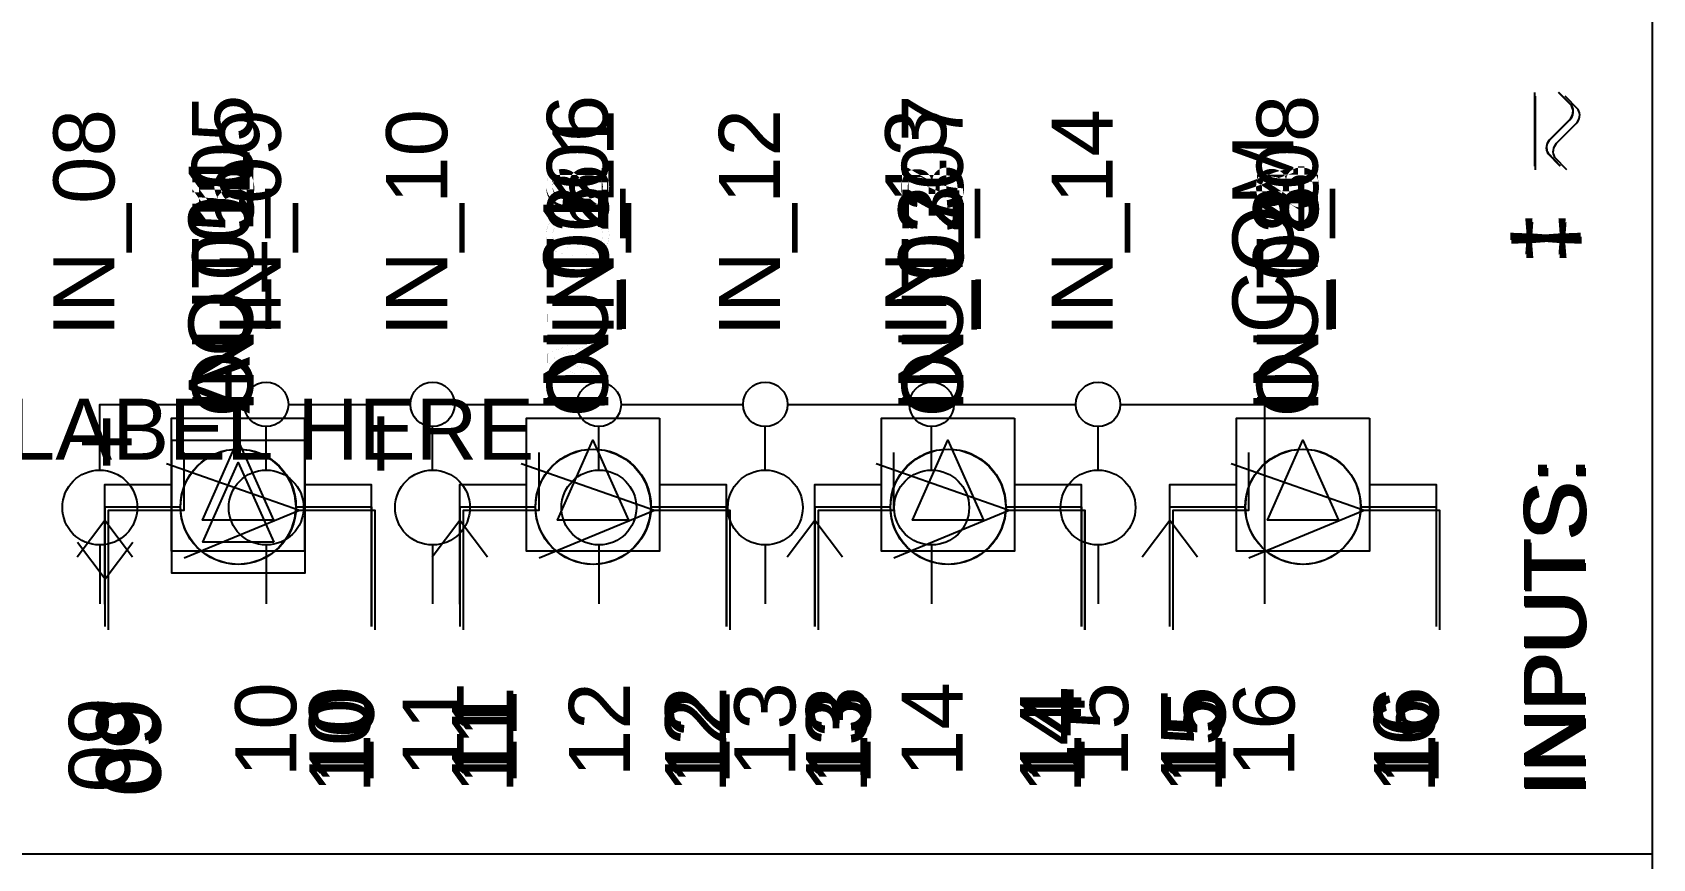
# Model space of a CAD drawing. Extents: x 0.3 to 23.7, y 0.2 to 17.8.
# Drawn here: x 11.563 to 13.389, y 3.17 to 4.101 of the extents above; entities that cross this region are included whole.
import ezdxf

# ---------------------------------------------------------------- set-up
doc = ezdxf.new("R2010")
doc.units = 0
doc.header["$MEASUREMENT"] = 0
for name, color, linetype in [('4_01__0-__EMPTY', 7, 'CONTINUOUS'), ('4_02__B-___3__DI___4__DO__', 7, 'CONTINUOUS'), ('4_03__1-___4__DI___4__DO_E', 7, 'CONTINUOUS'), ('4_04__C-___4__DI___4__DO_F', 7, 'CONTINUOUS'), ('4_05__D-___4__DI___3__DO_E', 7, 'CONTINUOUS'), ('4_06__2A___8__DO__ELECTROM', 7, 'CONTINUOUS'), ('4_07__2B___8__DO__ELECTROM', 7, 'CONTINUOUS'), ('4_08__2C___8__DO_ELECTROME', 7, 'CONTINUOUS'), ('4_09__2D___8__DO_ELECTROME', 7, 'CONTINUOUS'), ('4_10__2G___8__DO_ELECTROME', 7, 'CONTINUOUS'), ('4_11__3-___8__DI', 7, 'CONTINUOUS'), ('4_12__4-___14__DI', 7, 'CONTINUOUS'), ('4_13__5-___8__AI___20_MA_O', 7, 'CONTINUOUS'), ('4_14__6-___4__AI___4__AO__', 7, 'CONTINUOUS'), ('6_00_____DWG', 7, 'CONTINUOUS')]:
    doc.layers.add(name, color=color, linetype=linetype)
doc.styles.add('ARIAL', font='arial.ttf')

msp = doc.modelspace()

# ---------------------------------------------------------------- linework, layer by layer
at = {"layer": '4_02__B-___3__DI___4__DO__'}
for points in [[(13.2569, 3.9461), (13.2569, 4.0291)], [(11.8697, 3.6414), (11.8697, 3.4914), (11.7197, 3.4914), (11.7197, 3.6414), (11.8697, 3.6414)], [(11.8347, 3.5264), (11.7547, 3.5264), (11.7947, 3.6164), (11.8347, 3.5264)], [(11.6448, 3.4314), (11.6447, 3.5664), (11.7197, 3.5664)], [(11.8697, 3.5664), (11.9449, 3.5664), (11.9449, 3.4314)], [(12.0447, 3.4314), (12.0447, 3.5664), (12.1299, 3.5664)], [(12.2599, 3.5664), (12.3448, 3.5664), (12.3448, 3.4314)], [(12.4447, 3.4314), (12.4447, 3.5664), (12.5298, 3.5664)], [(12.6598, 3.5664), (12.7448, 3.5664), (12.7448, 3.4314)], [(12.8447, 3.4314), (12.8447, 3.5664), (12.9298, 3.5664)], [(13.0598, 3.5664), (13.1448, 3.5664), (13.1448, 3.4314)], [(11.6135, 3.5264), (11.6447, 3.4851), (11.6759, 3.5264)]]:
    msp.add_lwpolyline(points, dxfattribs=at)
msp.add_lwpolyline([(13.2922, 3.9461), (13.2785, 3.9602, -0.328455), (13.2805, 3.9761), (13.3027, 3.9984, 0.339292), (13.3048, 4.0143), (13.2903, 4.0291)], format="xyb", dxfattribs=at)
for centre in [(12.1949, 3.5664), (12.5948, 3.5664), (12.9948, 3.5664)]:
    msp.add_circle(centre, 0.065, dxfattribs=at)
at = {"layer": '4_03__1-___4__DI___4__DO_E'}
for points in [[(13.2569, 3.9461), (13.2569, 4.0291)], [(11.6446, 3.4314), (11.6446, 3.5664), (11.7296, 3.5664)], [(11.8596, 3.5664), (11.9446, 3.5664), (11.9446, 3.4314)], [(12.0447, 3.4314), (12.0447, 3.5664), (12.1296, 3.5664)], [(12.2597, 3.5664), (12.3447, 3.5664), (12.3447, 3.4314)], [(12.4447, 3.4314), (12.4447, 3.5664), (12.5297, 3.5664)], [(12.6597, 3.5664), (12.7447, 3.5664), (12.7447, 3.4314)], [(12.8446, 3.4314), (12.8446, 3.5664), (12.9298, 3.5664)], [(13.0598, 3.5664), (13.1448, 3.5664), (13.1448, 3.4314)]]:
    msp.add_lwpolyline(points, dxfattribs=at)
msp.add_lwpolyline([(13.2922, 3.9461), (13.2785, 3.9602, -0.328455), (13.2805, 3.9761), (13.3027, 3.9984, 0.339292), (13.3048, 4.0143), (13.2903, 4.0291)], format="xyb", dxfattribs=at)
for points in [[(11.7946, 3.6313), (11.8077, 3.63), (11.8199, 3.6262), (11.8309, 3.6202), (11.8406, 3.6123), (11.8485, 3.6027), (11.8545, 3.5917), (11.8583, 3.5795), (11.8596, 3.5664), (11.8583, 3.5533), (11.8545, 3.5411), (11.8485, 3.53), (11.8406, 3.5204), (11.8309, 3.5125), (11.8199, 3.5065), (11.8077, 3.5027), (11.7946, 3.5014), (11.7815, 3.5027), (11.7693, 3.5065), (11.7583, 3.5125), (11.7486, 3.5204), (11.7407, 3.53), (11.7347, 3.5411), (11.7309, 3.5533), (11.7296, 3.5664), (11.7309, 3.5795), (11.7347, 3.5917), (11.7407, 3.6027), (11.7486, 3.6123), (11.7583, 3.6202), (11.7693, 3.6262), (11.7815, 3.63)], [(12.1947, 3.6313), (12.2078, 3.63), (12.22, 3.6262), (12.231, 3.6202), (12.2406, 3.6123), (12.2486, 3.6027), (12.2546, 3.5917), (12.2583, 3.5795), (12.2597, 3.5664), (12.2583, 3.5533), (12.2546, 3.5411), (12.2486, 3.53), (12.2406, 3.5204), (12.231, 3.5125), (12.22, 3.5065), (12.2078, 3.5027), (12.1947, 3.5014), (12.1816, 3.5027), (12.1694, 3.5065), (12.1583, 3.5125), (12.1487, 3.5204), (12.1408, 3.53), (12.1348, 3.5411), (12.131, 3.5533), (12.1297, 3.5664), (12.131, 3.5795), (12.1348, 3.5917), (12.1408, 3.6027), (12.1487, 3.6123), (12.1583, 3.6202), (12.1694, 3.6262), (12.1816, 3.63)], [(12.5947, 3.6313), (12.6078, 3.63), (12.62, 3.6262), (12.6311, 3.6202), (12.6407, 3.6123), (12.6486, 3.6027), (12.6546, 3.5917), (12.6584, 3.5795), (12.6597, 3.5664), (12.6584, 3.5533), (12.6546, 3.5411), (12.6486, 3.53), (12.6407, 3.5204), (12.6311, 3.5125), (12.62, 3.5065), (12.6078, 3.5027), (12.5947, 3.5014), (12.5816, 3.5027), (12.5694, 3.5065), (12.5584, 3.5125), (12.5488, 3.5204), (12.5408, 3.53), (12.5348, 3.5411), (12.5311, 3.5533), (12.5297, 3.5664), (12.5311, 3.5795), (12.5348, 3.5917), (12.5408, 3.6027), (12.5488, 3.6123), (12.5584, 3.6202), (12.5694, 3.6262), (12.5816, 3.63)], [(12.9948, 3.6313), (13.0079, 3.63), (13.0201, 3.6262), (13.0311, 3.6202), (13.0408, 3.6123), (13.0487, 3.6027), (13.0547, 3.5917), (13.0585, 3.5795), (13.0598, 3.5664), (13.0585, 3.5533), (13.0547, 3.5411), (13.0487, 3.53), (13.0408, 3.5204), (13.0311, 3.5125), (13.0201, 3.5065), (13.0079, 3.5027), (12.9948, 3.5014), (12.9817, 3.5027), (12.9695, 3.5065), (12.9585, 3.5125), (12.9488, 3.5204), (12.9409, 3.53), (12.9349, 3.5411), (12.9311, 3.5533), (12.9298, 3.5664), (12.9311, 3.5795), (12.9349, 3.5917), (12.9409, 3.6027), (12.9488, 3.6123), (12.9585, 3.6202), (12.9695, 3.6262), (12.9817, 3.63)]]:
    msp.add_lwpolyline(points, close=True, dxfattribs=at)
for centre in [(11.7946, 3.5664), (12.1947, 3.5664), (12.5947, 3.5664), (12.9948, 3.5664)]:
    msp.add_circle(centre, 0.065, dxfattribs=at)
at = {"layer": '4_04__C-___4__DI___4__DO_F'}
for points in [[(13.2558, 3.9503), (13.2558, 4.0333)], [(11.6446, 3.4313), (11.6446, 3.5663), (11.7296, 3.5663)], [(11.8596, 3.5663), (11.9446, 3.5663), (11.9446, 3.4313)], [(12.0447, 3.4313), (12.0447, 3.5663), (12.1296, 3.5663)], [(12.2597, 3.5663), (12.3447, 3.5663), (12.3447, 3.4313)], [(12.4447, 3.4313), (12.4447, 3.5663), (12.5297, 3.5663)], [(12.6597, 3.5663), (12.7447, 3.5663), (12.7447, 3.4313)], [(12.8446, 3.4313), (12.8446, 3.5663), (12.9298, 3.5663)], [(13.0598, 3.5663), (13.1448, 3.5663), (13.1448, 3.4313)]]:
    msp.add_lwpolyline(points, dxfattribs=at)
msp.add_lwpolyline([(13.2847, 3.9503), (13.271, 3.9643, -0.328455), (13.273, 3.9803), (13.2952, 4.0026, 0.339292), (13.2973, 4.0185), (13.2828, 4.0333)], format="xyb", dxfattribs=at)
for centre in [(11.7946, 3.5663), (12.1947, 3.5663), (12.5947, 3.5663), (12.9946, 3.5663)]:
    msp.add_circle(centre, 0.065, dxfattribs=at)
at = {"layer": '4_05__D-___4__DI___3__DO_E'}
for points in [[(13.2558, 3.9504), (13.2558, 4.0334)], [(11.6446, 3.4314), (11.6446, 3.5664), (11.7296, 3.5664)], [(11.8596, 3.5664), (11.9446, 3.5664), (11.9446, 3.4314)], [(12.0447, 3.4314), (12.0447, 3.5664), (12.1296, 3.5664)], [(12.2597, 3.5664), (12.3447, 3.5664), (12.3447, 3.4314)], [(12.4447, 3.4314), (12.4447, 3.5664), (12.5297, 3.5664)], [(12.6597, 3.5664), (12.7447, 3.5664), (12.7447, 3.4314)], [(12.8446, 3.4314), (12.8446, 3.5664), (12.9298, 3.5664)], [(13.0598, 3.5664), (13.1448, 3.5664), (13.1448, 3.4314)]]:
    msp.add_lwpolyline(points, dxfattribs=at)
msp.add_lwpolyline([(13.2847, 3.9504), (13.271, 3.9644, -0.328455), (13.273, 3.9804), (13.2952, 4.0026, 0.339292), (13.2973, 4.0186), (13.2828, 4.0334)], format="xyb", dxfattribs=at)
for centre in [(11.7946, 3.5664), (12.1947, 3.5664), (12.5947, 3.5664), (12.9946, 3.5664)]:
    msp.add_circle(centre, 0.065, dxfattribs=at)
at = {"layer": '4_06__2A___8__DO__ELECTROM'}
for points in [[(11.6486, 3.4275), (11.6486, 3.5625), (11.7337, 3.5625)], [(11.7337, 3.5088), (11.8637, 3.5625), (11.9487, 3.5625), (11.9487, 3.4275)], [(12.0486, 3.4275), (12.0486, 3.5625), (12.1337, 3.5625)], [(12.1337, 3.5088), (12.2637, 3.5625), (12.3487, 3.5625), (12.3487, 3.4275)], [(12.4486, 3.4275), (12.4486, 3.5625), (12.5336, 3.5625)], [(12.5337, 3.5088), (12.6637, 3.5625), (12.7486, 3.5625), (12.7486, 3.4275)], [(12.8485, 3.4275), (12.8485, 3.5625), (12.9336, 3.5625)], [(12.9337, 3.5088), (13.0636, 3.5625), (13.1486, 3.5625), (13.1486, 3.4275)]]:
    msp.add_lwpolyline(points, dxfattribs=at)
at = {"layer": '4_07__2B___8__DO__ELECTROM'}
for points in [[(11.6486, 3.4275), (11.6486, 3.5625), (11.7337, 3.5625), (11.7337, 3.6274)], [(12.0486, 3.4275), (12.0486, 3.5625), (12.1337, 3.5625), (12.1337, 3.6274)], [(12.4486, 3.4275), (12.4486, 3.5625), (12.5337, 3.5625), (12.5337, 3.6274)], [(12.8485, 3.4275), (12.8485, 3.5625), (12.9336, 3.5625), (12.9336, 3.6274)], [(11.7137, 3.615), (11.8637, 3.5624), (11.9487, 3.5625), (11.9487, 3.4275)], [(12.1137, 3.615), (12.2637, 3.5624), (12.3487, 3.5625), (12.3487, 3.4275)], [(12.5137, 3.615), (12.6637, 3.5624), (12.7487, 3.5625), (12.7487, 3.4275)], [(12.9136, 3.615), (13.0636, 3.5624), (13.1486, 3.5625), (13.1486, 3.4275)]]:
    msp.add_lwpolyline(points, dxfattribs=at)
at = {"layer": '4_08__2C___8__DO_ELECTROME'}
for points in [[(12.4486, 3.4275), (12.4486, 3.5625), (12.5337, 3.5625), (12.5337, 3.6274)], [(12.8485, 3.4275), (12.8485, 3.5625), (12.9336, 3.5625), (12.9336, 3.6274)], [(12.5137, 3.615), (12.6637, 3.5624), (12.7487, 3.5625), (12.7487, 3.4275)], [(12.9136, 3.615), (13.0636, 3.5624), (13.1486, 3.5625), (13.1486, 3.4275)], [(11.6486, 3.4275), (11.6486, 3.5624), (11.7337, 3.5624)], [(11.7337, 3.5088), (11.8637, 3.5624), (11.9487, 3.5624), (11.9487, 3.4275)], [(12.0486, 3.4275), (12.0486, 3.5624), (12.1337, 3.5624)], [(12.1337, 3.5088), (12.2637, 3.5624), (12.3487, 3.5624), (12.3487, 3.4275)]]:
    msp.add_lwpolyline(points, dxfattribs=at)
at = {"layer": '4_09__2D___8__DO_ELECTROME'}
for points in [[(11.6486, 3.4275), (11.6486, 3.5625), (11.7337, 3.5625), (11.7337, 3.6274)], [(12.0486, 3.4275), (12.0486, 3.5625), (12.1337, 3.5625), (12.1337, 3.6274)], [(12.4486, 3.4275), (12.4486, 3.5625), (12.5337, 3.5625), (12.5337, 3.6274)], [(12.8485, 3.4275), (12.8485, 3.5625), (12.9336, 3.5625), (12.9336, 3.6274)], [(11.7137, 3.615), (11.8637, 3.5624), (11.9487, 3.5625), (11.9487, 3.4275)], [(12.1137, 3.615), (12.2637, 3.5624), (12.3487, 3.5625), (12.3487, 3.4275)], [(12.5137, 3.615), (12.6637, 3.5624), (12.7487, 3.5625), (12.7487, 3.4275)], [(12.9136, 3.615), (13.0637, 3.5624), (13.1486, 3.5625), (13.1486, 3.4275)]]:
    msp.add_lwpolyline(points, dxfattribs=at)
at = {"layer": '4_10__2G___8__DO_ELECTROME'}
for points in [[(11.6486, 3.4275), (11.6486, 3.5625), (11.7337, 3.5625), (11.7337, 3.6274)], [(12.0486, 3.4275), (12.0486, 3.5625), (12.1337, 3.5625), (12.1337, 3.6274)], [(12.4486, 3.4275), (12.4486, 3.5625), (12.5337, 3.5625), (12.5337, 3.6274)], [(12.8485, 3.4275), (12.8485, 3.5625), (12.9336, 3.5625), (12.9336, 3.6274)], [(11.7137, 3.615), (11.8637, 3.5624), (11.9487, 3.5625), (11.9487, 3.4275)], [(12.1137, 3.615), (12.2637, 3.5624), (12.3487, 3.5625), (12.3487, 3.4275)], [(12.5137, 3.615), (12.6637, 3.5624), (12.7487, 3.5625), (12.7487, 3.4275)], [(12.9136, 3.615), (13.0636, 3.5624), (13.1486, 3.5625), (13.1486, 3.4275)]]:
    msp.add_lwpolyline(points, dxfattribs=at)
at = {"layer": '4_11__3-___8__DI'}
for points in [[(13.256, 3.9504), (13.256, 4.0334)], [(11.6448, 3.4314), (11.6448, 3.5664), (11.7298, 3.5664)], [(11.8598, 3.5664), (11.9448, 3.5664), (11.9448, 3.4314)], [(12.0449, 3.4314), (12.0449, 3.5664), (12.1299, 3.5664)], [(12.2599, 3.5664), (12.3449, 3.5664), (12.3449, 3.4314)], [(12.445, 3.4314), (12.4449, 3.5664), (12.5299, 3.5664)], [(12.6599, 3.5664), (12.7449, 3.5664), (12.7449, 3.4314)], [(12.8448, 3.4314), (12.8448, 3.5664), (12.9298, 3.5664)], [(13.0598, 3.5664), (13.1448, 3.5664), (13.1448, 3.4314)]]:
    msp.add_lwpolyline(points, dxfattribs=at)
msp.add_lwpolyline([(13.2849, 3.9504), (13.2712, 3.9644, -0.328455), (13.2733, 3.9804), (13.2954, 4.0026, 0.339292), (13.2975, 4.0186), (13.283, 4.0334)], format="xyb", dxfattribs=at)
for centre in [(11.7948, 3.5664), (12.1949, 3.5664), (12.5949, 3.5664), (12.9948, 3.5664)]:
    msp.add_circle(centre, 0.065, dxfattribs=at)
at = {"layer": '4_12__4-___14__DI'}
for points in [[(13.2558, 3.9504), (13.2558, 4.0334)], [(11.6387, 3.6078), (11.6387, 3.6818), (11.8012, 3.6818)], [(11.8512, 3.6818), (11.9887, 3.6818)], [(12.0387, 3.6818), (12.1762, 3.6818)], [(12.2262, 3.6818), (12.3637, 3.6818)], [(12.4137, 3.6818), (12.5512, 3.6818)], [(12.6012, 3.6818), (12.7387, 3.6818)], [(12.7887, 3.6818), (12.9512, 3.6818), (12.9512, 3.4568)], [(11.8262, 3.6078), (11.8262, 3.6569)], [(12.0137, 3.6078), (12.0137, 3.6569)], [(12.2012, 3.6078), (12.2012, 3.6569)], [(12.3887, 3.6078), (12.3887, 3.6569)], [(12.5762, 3.6078), (12.5762, 3.6569)], [(12.7637, 3.6078), (12.7637, 3.6569)], [(11.6387, 3.5233), (11.6387, 3.4568)], [(11.8262, 3.5233), (11.8262, 3.4568)], [(12.0137, 3.5233), (12.0137, 3.4568)], [(12.2012, 3.5233), (12.2012, 3.4568)], [(12.3887, 3.5233), (12.3887, 3.4568)], [(12.5762, 3.5233), (12.5762, 3.4568)], [(12.7637, 3.5233), (12.7637, 3.4568)]]:
    msp.add_lwpolyline(points, dxfattribs=at)
msp.add_lwpolyline([(13.2847, 3.9504), (13.271, 3.9644, -0.328455), (13.273, 3.9804), (13.2952, 4.0026, 0.339292), (13.2973, 4.0186), (13.2828, 4.0334)], format="xyb", dxfattribs=at)
for centre, radius in [((11.8262, 3.6818), 0.025), ((12.0137, 3.6818), 0.025), ((12.2012, 3.6818), 0.025), ((12.3887, 3.6818), 0.025), ((12.5762, 3.6818), 0.025), ((12.7637, 3.6818), 0.025), ((11.6387, 3.5655), 0.0422), ((11.8262, 3.5655), 0.0422), ((12.0137, 3.5655), 0.0422), ((12.2012, 3.5655), 0.0422), ((12.3887, 3.5655), 0.0422), ((12.5762, 3.5655), 0.0422), ((12.7637, 3.5655), 0.0422)]:
    msp.add_circle(centre, radius, dxfattribs=at)
at = {"layer": '4_13__5-___8__AI___20_MA_O'}
for points in [[(11.8694, 3.6663), (11.8694, 3.5164), (11.7194, 3.5164), (11.7194, 3.6663), (11.8694, 3.6663)], [(12.2695, 3.6663), (12.2695, 3.5164), (12.1195, 3.5164), (12.1195, 3.6663), (12.2695, 3.6663)], [(12.6695, 3.6663), (12.6695, 3.5164), (12.5196, 3.5164), (12.5196, 3.6663), (12.6695, 3.6663)], [(13.0696, 3.6663), (13.0696, 3.5164), (12.9196, 3.5164), (12.9196, 3.6663), (13.0696, 3.6663)], [(11.8344, 3.5514), (11.7544, 3.5514), (11.7944, 3.6414), (11.8344, 3.5514)], [(12.2345, 3.5514), (12.1545, 3.5514), (12.1945, 3.6414), (12.2345, 3.5514)], [(12.6345, 3.5514), (12.5545, 3.5514), (12.5945, 3.6414), (12.6345, 3.5514)], [(13.0346, 3.5514), (12.9546, 3.5514), (12.9946, 3.6414), (13.0346, 3.5514)], [(11.6444, 3.4564), (11.6444, 3.5914), (11.7194, 3.5914)], [(11.8694, 3.5914), (11.9445, 3.5914), (11.9445, 3.4564)], [(12.0444, 3.4564), (12.0444, 3.5914), (12.1195, 3.5914)], [(12.2695, 3.5914), (12.3446, 3.5914), (12.3446, 3.4564)], [(12.4445, 3.4564), (12.4445, 3.5914), (12.5195, 3.5914)], [(12.6696, 3.5914), (12.7447, 3.5914), (12.7447, 3.4564)], [(12.8446, 3.4564), (12.8445, 3.5914), (12.9196, 3.5914)], [(13.0696, 3.5914), (13.1447, 3.5914), (13.1447, 3.4564)], [(11.6132, 3.5101), (11.6444, 3.5514), (11.6756, 3.5101)], [(12.0132, 3.5101), (12.0444, 3.5514), (12.0756, 3.5101)], [(12.4133, 3.5101), (12.4445, 3.5514), (12.4757, 3.5101)], [(12.8133, 3.5101), (12.8446, 3.5514), (12.8758, 3.5101)]]:
    msp.add_lwpolyline(points, dxfattribs=at)
at = {"layer": '4_14__6-___4__AI___4__AO__'}
for points in [[(11.8694, 3.6663), (11.8694, 3.5164), (11.7194, 3.5164), (11.7194, 3.6663), (11.8694, 3.6663)], [(12.2695, 3.6663), (12.2695, 3.5164), (12.1195, 3.5164), (12.1195, 3.6663), (12.2695, 3.6663)], [(12.6695, 3.6663), (12.6695, 3.5164), (12.5196, 3.5164), (12.5196, 3.6663), (12.6695, 3.6663)], [(13.0696, 3.6663), (13.0696, 3.5164), (12.9196, 3.5164), (12.9196, 3.6663), (13.0696, 3.6663)], [(11.8344, 3.5514), (11.7544, 3.5514), (11.7944, 3.6414), (11.8344, 3.5514)], [(12.2345, 3.5514), (12.1545, 3.5514), (12.1945, 3.6414), (12.2345, 3.5514)], [(12.6345, 3.5514), (12.5545, 3.5514), (12.5945, 3.6414), (12.6345, 3.5514)], [(13.0346, 3.5514), (12.9546, 3.5514), (12.9946, 3.6414), (13.0346, 3.5514)], [(11.6444, 3.4564), (11.6444, 3.5914), (11.7194, 3.5914)], [(11.8694, 3.5914), (11.9445, 3.5914), (11.9445, 3.4564)], [(12.0444, 3.4564), (12.0444, 3.5914), (12.1195, 3.5914)], [(12.2695, 3.5914), (12.3446, 3.5914), (12.3446, 3.4564)], [(12.4445, 3.4564), (12.4445, 3.5914), (12.5195, 3.5914)], [(12.6696, 3.5914), (12.7447, 3.5914), (12.7447, 3.4564)], [(12.8446, 3.4564), (12.8445, 3.5914), (12.9196, 3.5914)], [(13.0696, 3.5914), (13.1447, 3.5914), (13.1447, 3.4564)], [(11.6132, 3.5101), (11.6444, 3.5514), (11.6756, 3.5101)], [(12.0132, 3.5101), (12.0444, 3.5514), (12.0756, 3.5101)], [(12.4133, 3.5101), (12.4445, 3.5514), (12.4757, 3.5101)], [(12.8133, 3.5101), (12.8446, 3.5514), (12.8758, 3.5101)]]:
    msp.add_lwpolyline(points, dxfattribs=at)
at = {"layer": '6_00_____DWG'}
msp.add_lwpolyline([(13.3087, 8.3481), (9.5987, 8.3481, 0.414213), (9.5187, 8.2681), (9.5187, 2.1031, 0.414212), (9.5987, 2.0231), (13.3087, 2.0231, 0.414211), (13.3887, 2.1031), (13.3887, 8.2681, 0.414219)], format="xyb", close=True, dxfattribs=at)
msp.add_lwpolyline([(13.3887, 3.1748), (9.5187, 3.1748)], dxfattribs=at)

# ---------------------------------------------------------------- texts
at = {"layer": '4_01__0-__EMPTY', "style": 'ARIAL'}
msp.add_text('PLACE EXPANSION CARD LABEL HERE', height=0.068833, dxfattribs=at).set_placement((10.3062, 3.6193))
at = {"layer": '4_02__B-___3__DI___4__DO__', "style": 'ARIAL'}
for s, height, p in [('AO_01', 0.06883, (11.8075, 3.6713)), ('IN_01', 0.06883, (12.2075, 3.6713)), ('IN_02', 0.06883, (12.6075, 3.6713)), ('IN_03', 0.06883, (13.0074, 3.6713)), ('‡', 0.0688, (13.3018, 3.8402)), ('+', 0.0787, (11.6846, 3.6074)), ('–', 0.0787, (11.9844, 3.6072)), ('INPUTS:', 0.06883, (13.3125, 3.2435)), ('09', 0.06883, (11.7035, 3.2435)), ('10', 0.06883, (11.9435, 3.2435)), ('11', 0.06883, (12.1046, 3.2435)), ('12', 0.06883, (12.3446, 3.2435)), ('13', 0.06883, (12.5035, 3.2435)), ('14', 0.06883, (12.7446, 3.2435)), ('15', 0.06883, (12.9035, 3.2435)), ('16', 0.06883, (13.1435, 3.2435))]:
    msp.add_text(s, height=height, rotation=90, dxfattribs=at).set_placement(p)
at = {"layer": '4_03__1-___4__DI___4__DO_E', "style": 'ARIAL'}
for s, height, p in [('IN_04', 0.06883, (13.0118, 3.6722)), ('IN_01', 0.06883, (11.8118, 3.6722)), ('IN_01', 0.06883, (11.8118, 3.6719)), ('IN_02', 0.06883, (12.2118, 3.6722)), ('IN_02', 0.06883, (12.2118, 3.6719)), ('IN_03', 0.06883, (12.6118, 3.6722)), ('IN_03', 0.06883, (12.6118, 3.6719)), ('IN_04', 0.06883, (13.0118, 3.6719)), ('‡', 0.0688, (13.3018, 3.8402)), ('INPUTS:', 0.06883, (13.3136, 3.2395)), ('INPUTS:', 0.06883, (13.3136, 3.2392)), ('10', 0.06883, (11.9435, 3.2568)), ('10', 0.06883, (11.9435, 3.2569)), ('14', 0.06883, (12.7446, 3.2569)), ('14', 0.06883, (12.7446, 3.2568)), ('09', 0.06883, (11.7035, 3.2434)), ('09', 0.06883, (11.7035, 3.2433)), ('11', 0.06883, (12.1046, 3.2568)), ('11', 0.06883, (12.1046, 3.2569)), ('12', 0.06883, (12.3446, 3.2569)), ('12', 0.06883, (12.3446, 3.2568)), ('13', 0.06883, (12.5034, 3.2569)), ('13', 0.06883, (12.5035, 3.2568)), ('15', 0.06883, (12.9034, 3.2569)), ('15', 0.06883, (12.9035, 3.2568)), ('16', 0.06883, (13.1435, 3.2569)), ('16', 0.06883, (13.1435, 3.2568))]:
    msp.add_text(s, height=height, rotation=90, dxfattribs=at).set_placement(p)
at = {"layer": '4_04__C-___4__DI___4__DO_F', "style": 'ARIAL'}
for s, height, p in [('IN_04', 0.06883, (13.0118, 3.6722)), ('IN_01', 0.06883, (11.8118, 3.6722)), ('IN_02', 0.06883, (12.2118, 3.6722)), ('IN_03', 0.06883, (12.6118, 3.6722)), ('‡', 0.0688, (13.3007, 3.8444)), ('INPUTS:', 0.06883, (13.3136, 3.2395)), ('10', 0.06883, (11.9435, 3.2568)), ('14', 0.06883, (12.7446, 3.2568)), ('09', 0.06883, (11.7035, 3.2434)), ('11', 0.06883, (12.1046, 3.2568)), ('12', 0.06883, (12.3446, 3.2568)), ('13', 0.06883, (12.5034, 3.2568)), ('15', 0.06883, (12.9034, 3.2568)), ('16', 0.06883, (13.1435, 3.2568))]:
    msp.add_text(s, height=height, rotation=90, dxfattribs=at).set_placement(p)
at = {"layer": '4_05__D-___4__DI___3__DO_E', "style": 'ARIAL'}
for s, height, p in [('IN_04', 0.06883, (13.0118, 3.6722)), ('IN_01', 0.06883, (11.8118, 3.6722)), ('IN_02', 0.06883, (12.2118, 3.6722)), ('IN_03', 0.06883, (12.6118, 3.6722)), ('‡', 0.0688, (13.3007, 3.8445)), ('INPUTS:', 0.06883, (13.3136, 3.2395)), ('10', 0.06883, (11.9435, 3.2569)), ('14', 0.06883, (12.7446, 3.2569)), ('09', 0.06883, (11.7035, 3.2434)), ('11', 0.06883, (12.1046, 3.2569)), ('12', 0.06883, (12.3446, 3.2569)), ('13', 0.06883, (12.5034, 3.2569)), ('15', 0.06883, (12.9034, 3.2569)), ('16', 0.06883, (13.1435, 3.2569))]:
    msp.add_text(s, height=height, rotation=90, dxfattribs=at).set_placement(p)
at = {"layer": '4_06__2A___8__DO__ELECTROM', "style": 'ARIAL'}
for s, p in [('OUT_05', (11.8113, 3.6674)), ('OUT_06', (12.2113, 3.6674)), ('OUT_07', (12.6113, 3.6674)), ('OUT_08', (13.0113, 3.6674)), ('09', (11.7075, 3.2396)), ('10', (11.9475, 3.253)), ('11', (12.1086, 3.253)), ('12', (12.3486, 3.253)), ('13', (12.5074, 3.253)), ('14', (12.7486, 3.253)), ('15', (12.9074, 3.253)), ('16', (13.1475, 3.253))]:
    msp.add_text(s, height=0.06883, rotation=90, dxfattribs=at).set_placement(p)
at = {"layer": '4_07__2B___8__DO__ELECTROM', "style": 'ARIAL'}
for s, p in [('OUT_05', (11.8113, 3.6674)), ('OUT_06', (12.2113, 3.6674)), ('OUT_07', (12.6113, 3.6674)), ('OUT_08', (13.0113, 3.6674)), ('09', (11.7075, 3.2395)), ('10', (11.9475, 3.2529)), ('11', (12.1086, 3.2529)), ('12', (12.3486, 3.2529)), ('13', (12.5074, 3.2529)), ('14', (12.7486, 3.2529)), ('15', (12.9074, 3.2529)), ('16', (13.1475, 3.2529))]:
    msp.add_text(s, height=0.06883, rotation=90, dxfattribs=at).set_placement(p)
at = {"layer": '4_08__2C___8__DO_ELECTROME', "style": 'ARIAL'}
for s, p in [('OUT_05', (11.8113, 3.6674)), ('OUT_06', (12.2113, 3.6674)), ('OUT_07', (12.6113, 3.6674)), ('OUT_08', (13.0113, 3.6674)), ('09', (11.7075, 3.2395)), ('10', (11.9475, 3.2529)), ('11', (12.1086, 3.2529)), ('12', (12.3486, 3.2529)), ('13', (12.5074, 3.2529)), ('14', (12.7486, 3.2529)), ('15', (12.9074, 3.2529)), ('16', (13.1475, 3.2529))]:
    msp.add_text(s, height=0.06883, rotation=90, dxfattribs=at).set_placement(p)
at = {"layer": '4_09__2D___8__DO_ELECTROME', "style": 'ARIAL'}
for s, p in [('OUT_05', (11.8113, 3.6674)), ('OUT_06', (12.2113, 3.6674)), ('OUT_07', (12.6113, 3.6674)), ('OUT_08', (13.0113, 3.6674)), ('09', (11.7075, 3.2395)), ('10', (11.9475, 3.2529)), ('11', (12.1086, 3.2529)), ('12', (12.3486, 3.2529)), ('13', (12.5074, 3.2529)), ('14', (12.7486, 3.2529)), ('15', (12.9074, 3.2529)), ('16', (13.1475, 3.2529))]:
    msp.add_text(s, height=0.06883, rotation=90, dxfattribs=at).set_placement(p)
at = {"layer": '4_10__2G___8__DO_ELECTROME', "style": 'ARIAL'}
for s, p in [('OUT_05', (11.8113, 3.6674)), ('OUT_06', (12.2113, 3.6674)), ('OUT_07', (12.6113, 3.6674)), ('OUT_08', (13.0113, 3.6674)), ('09', (11.7075, 3.2395)), ('10', (11.9475, 3.2529)), ('11', (12.1086, 3.2529)), ('12', (12.3486, 3.2529)), ('13', (12.5074, 3.2529)), ('14', (12.7486, 3.2529)), ('15', (12.9074, 3.2529)), ('16', (13.1475, 3.2529))]:
    msp.add_text(s, height=0.06883, rotation=90, dxfattribs=at).set_placement(p)
at = {"layer": '4_11__3-___8__DI', "style": 'ARIAL'}
for s, height, p in [('IN_05', 0.06883, (11.812, 3.6722)), ('IN_06', 0.06883, (12.212, 3.6722)), ('IN_07', 0.06883, (12.612, 3.6722)), ('IN_08', 0.06883, (13.012, 3.6722)), ('‡', 0.0688, (13.3009, 3.8445)), ('INPUTS:', 0.06883, (13.3138, 3.2395)), ('10', 0.06883, (11.9437, 3.2569)), ('14', 0.06883, (12.7448, 3.2569)), ('09', 0.06883, (11.7037, 3.2434)), ('11', 0.06883, (12.1048, 3.2569)), ('12', 0.06883, (12.3448, 3.2569)), ('13', 0.06883, (12.5036, 3.2569)), ('15', 0.06883, (12.9037, 3.2569)), ('16', 0.06883, (13.1437, 3.2569))]:
    msp.add_text(s, height=height, rotation=90, dxfattribs=at).set_placement(p)
at = {"layer": '4_12__4-___14__DI', "style": 'ARIAL'}
for s, height, p in [('IN_08', 0.06883, (11.6552, 3.7581)), ('IN_09', 0.06883, (11.8427, 3.7581)), ('IN_10', 0.06883, (12.0302, 3.7581)), ('IN_11', 0.06883, (12.2177, 3.7581)), ('IN_12', 0.06883, (12.4052, 3.7581)), ('IN_13', 0.06883, (12.5927, 3.7581)), ('IN_14', 0.06883, (12.7802, 3.7581)), ('COM', 0.06883, (12.984, 3.7617)), ('‡', 0.0688, (13.3007, 3.8444)), ('INPUTS:', 0.06883, (13.3125, 3.2407)), ('10', 0.06883, (11.8601, 3.2616)), ('11', 0.06883, (12.0487, 3.2616)), ('12', 0.06883, (12.2362, 3.2616)), ('13', 0.06883, (12.4226, 3.2616)), ('14', 0.06883, (12.6112, 3.2616)), ('15', 0.06883, (12.7976, 3.2616)), ('16', 0.06883, (12.9851, 3.2616)), ('09', 0.06883, (11.6726, 3.2445))]:
    msp.add_text(s, height=height, rotation=90, dxfattribs=at).set_placement(p)
at = {"layer": '4_13__5-___8__AI___20_MA_O', "style": 'ARIAL'}
for s, p in [('AI_05', (11.8118, 3.7017)), ('AI_06', (12.2118, 3.7017)), ('AI_07', (12.6117, 3.7017)), ('AI_08', (13.0117, 3.7017)), ('10', (11.9434, 3.2818)), ('11', (12.1046, 3.2818)), ('12', (12.3445, 3.2818)), ('13', (12.5034, 3.2818)), ('14', (12.7445, 3.2818)), ('15', (12.9034, 3.2818)), ('16', (13.1434, 3.2818)), ('09', (11.7035, 3.2684))]:
    msp.add_text(s, height=0.06883, rotation=90, dxfattribs=at).set_placement(p)
at = {"layer": '4_14__6-___4__AI___4__AO__', "style": 'ARIAL'}
for s, p in [('AI_01', (11.8118, 3.7017)), ('AI_02', (12.2117, 3.7017)), ('AI_03', (12.6117, 3.7017)), ('AI_04', (13.0117, 3.7017)), ('10', (11.9434, 3.2818)), ('11', (12.1046, 3.2818)), ('12', (12.3445, 3.2818)), ('13', (12.5034, 3.2818)), ('14', (12.7445, 3.2818)), ('15', (12.9034, 3.2818)), ('16', (13.1434, 3.2818)), ('09', (11.7035, 3.2684))]:
    msp.add_text(s, height=0.06883, rotation=90, dxfattribs=at).set_placement(p)

doc.saveas('drawing.dxf')
